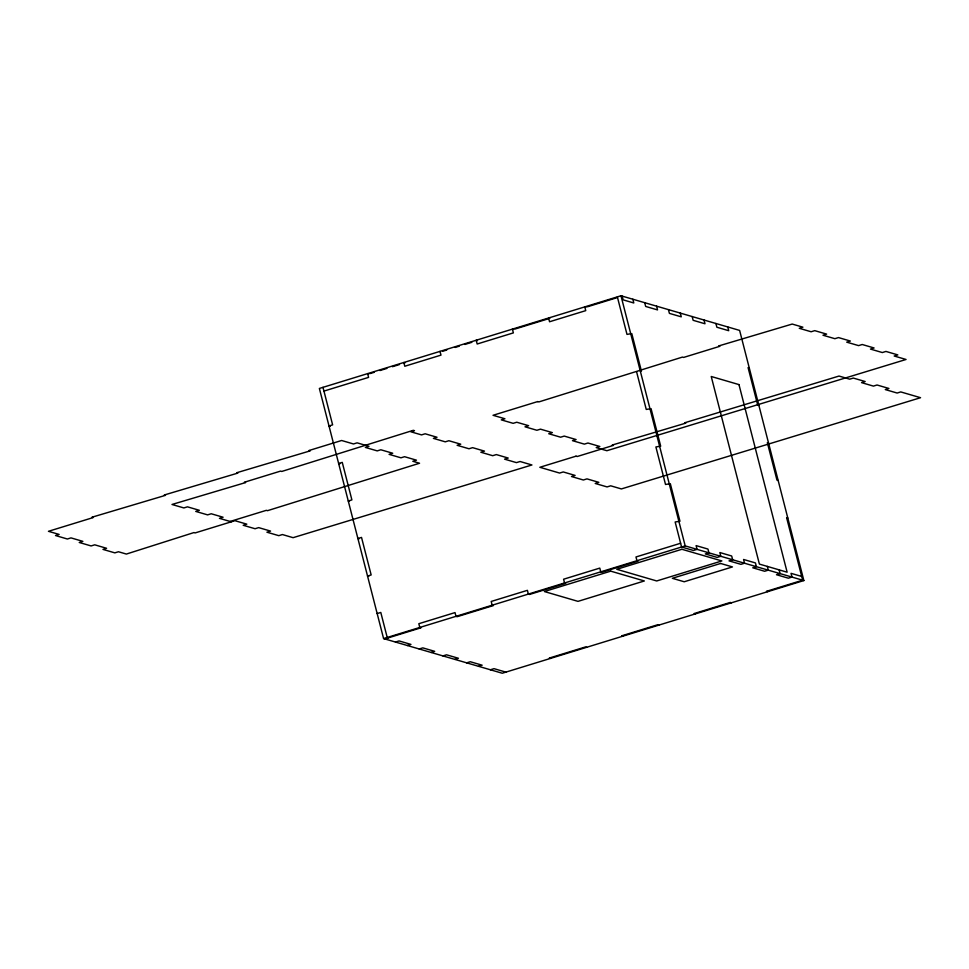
<?xml version="1.0" encoding="UTF-8"?>
<svg xmlns="http://www.w3.org/2000/svg" width="969" height="969" viewBox="0 0 969 969"><rect width="100%" height="100%" fill="white"/><g stroke="black" fill="none" stroke-linecap="round" stroke-linejoin="round"><path stroke-width="1.45" d="M620.972 295.763L319.37 388.448L383.591 638.583L502.257 673.237L803.858 580.552L739.626 330.417L620.972 295.763L685.192 545.898L803.858 580.552M370.206 373.537L374.385 372.253M379.945 370.546L386.91 368.402M392.481 366.694L399.434 364.562M442.591 351.299L446.77 350.015M455.115 347.447L459.294 346.163M464.866 344.455L471.818 342.311M514.975 329.048L548.381 318.777M587.384 306.798L617.12 297.653M323.949 391.088L368.595 377.377L367.626 373.622L368.814 373.973M230.137 521.455L266.33 510.336L267.517 510.675L419.541 463.243L412.818 461.28L416.44 460.166L404.57 456.702L400.96 457.816L389.09 454.352L392.711 453.238L380.841 449.773L377.22 450.888L365.361 447.424L368.971 446.309L357.113 442.845L353.491 443.959L341.621 440.495L309.05 450.5L310.237 450.851L236.666 472.751L237.853 473.09L164.282 494.989L165.469 495.341L91.898 517.24L93.085 517.591L48.45 531.303L59.133 534.428L55.512 535.53L67.37 539.006L70.991 537.892L82.862 541.356L79.24 542.47L91.11 545.935L94.732 544.82L106.59 548.284L102.968 549.399L114.839 552.863L118.46 551.749L126.37 554.062L193.945 532.575L195.132 532.926L234.946 520.692L246.804 524.156L243.195 525.271L255.053 528.735L258.675 527.62L270.545 531.085L266.923 532.199L278.793 535.663L282.403 534.549L293.086 537.674L531.933 464.975L520.074 461.51L516.453 462.625L504.583 459.161L508.204 458.046L496.334 454.582L492.712 455.696L480.854 452.232L484.476 451.118L472.606 447.654L468.984 448.768L457.126 445.292L460.735 444.19L448.877 440.725L445.255 441.828L433.385 438.363L437.007 437.249L425.149 433.785L421.527 434.899L410.844 431.786L414.466 430.672L413.278 430.321L281.761 471.455L280.574 471.104L244.382 482.235L245.569 482.574L171.998 504.474L183.868 507.938L187.477 506.835L199.348 510.3L195.726 511.402L207.596 514.878L211.218 513.764L223.076 517.228L219.454 518.342L231.325 521.807M377.171 613.571L380.793 612.456L387.212 637.469L388.399 637.82M680.613 543.258L635.979 556.969L636.936 560.724L638.123 561.075L601.931 572.194L600.744 571.843L599.787 568.1L563.595 579.22L564.552 582.975L565.739 583.314L529.546 594.445L528.359 594.094L527.402 590.339L491.21 601.458L492.167 605.213L493.354 605.564L457.162 616.684L455.975 616.345L455.018 612.59L418.826 623.709L419.783 627.464L420.97 627.803L384.778 638.934M383.591 638.583L685.192 545.898M395.461 642.047L399.083 640.933L410.941 644.409L407.331 645.511M419.189 648.976L422.811 647.873L434.681 651.338L431.06 652.452M442.918 655.916L446.539 654.802L458.41 658.266L454.788 659.38M466.658 662.844L470.268 661.73L482.138 665.194L478.516 666.309M490.387 669.773L494.008 668.658L505.866 672.123M585.966 307.234L584.779 306.882L585.748 310.637L549.556 321.756L548.587 318.002L549.774 318.353M749.267 367.929L748.08 367.59L757.71 405.103L758.897 405.454M513.582 329.472L512.395 329.133L513.364 332.888L477.172 344.007L476.203 340.252L477.39 340.603M640.243 370.8L641.43 371.151L631.788 333.627L626.991 334.39L617.35 296.877M768.526 442.978L767.339 442.627L776.981 480.152L778.168 480.491M405.006 362.842L403.819 362.503L404.788 366.246L440.98 355.126L440.011 351.372M787.797 518.015L786.61 517.664L802.671 580.201L766.479 591.32L767.666 591.671M330.187 426.324L329 425.972L332.621 424.858L322.992 387.346M801.702 576.446L791.019 573.333L791.988 577.076L788.366 578.19L776.496 574.726L780.118 573.612L779.161 569.869M339.828 463.836L338.641 463.497L342.263 462.383L351.892 499.895L348.271 501.009L349.458 501.361M731.474 602.791L730.287 602.452L694.095 613.571L695.282 613.922M659.09 625.041L657.903 624.69L621.71 635.821L622.897 636.161M359.087 538.873L357.9 538.534L361.522 537.42L371.163 574.944L367.542 576.046L368.729 576.398M586.705 647.28L585.518 646.941L549.326 658.06L550.513 658.411M727.767 326.953L728.724 330.708L716.866 327.231L715.897 323.489M704.027 320.024L704.996 323.767L693.126 320.303L692.169 316.548M767.291 566.405L768.26 570.147L764.638 571.262L752.768 567.798L756.389 566.683L755.432 562.928L743.562 559.464L744.519 563.219L740.91 564.333L729.039 560.869L732.661 559.755L731.692 556L719.834 552.536L720.791 556.291L717.169 557.405L705.311 553.941L708.933 552.827L707.964 549.072L696.093 545.608L697.062 549.362L693.441 550.477L681.582 547L675.151 521.988L679.959 521.225L670.33 483.713L665.521 484.476L655.892 446.951L660.688 446.188L651.059 408.664L646.25 409.439L636.621 371.914M680.299 313.084L681.268 316.839L669.397 313.375L668.44 309.62M656.57 306.156L657.539 309.91L645.669 306.446L644.7 302.691M632.842 299.227L633.799 302.982L623.128 299.857L622.159 296.102M537.674 401.578L493.039 415.289L504.897 418.753L501.288 419.868L513.146 423.332L516.768 422.23L528.638 425.694L525.016 426.796L536.887 430.272L540.496 429.158L552.366 432.622L548.745 433.737L560.615 437.201L564.237 436.086L576.095 439.551L572.473 440.665L584.343 444.129L587.965 443.015L599.823 446.479L596.214 447.593L606.885 450.718L906.051 359.475L894.193 356.011L897.815 354.908L885.945 351.432L882.323 352.546L870.465 349.082L874.074 347.968L862.216 344.504L858.595 345.618L846.724 342.154L850.346 341.04L838.488 337.575L834.866 338.69L822.996 335.226L826.618 334.111L814.747 330.647L811.126 331.761L799.268 328.297L802.889 327.183L792.206 324.058L718.635 345.957L719.822 346.308L683.629 357.428L682.442 357.089L538.861 401.917L537.674 401.578M576.034 456.169L539.842 467.288L559.622 473.066L563.243 471.951L575.101 475.416L571.492 476.53L583.35 479.994L586.972 478.88L598.842 482.344L595.22 483.458L607.078 486.922L610.7 485.808L621.383 488.933L920.55 397.702L900.77 391.924L897.149 393.039L885.291 389.574L888.912 388.46L877.042 384.996L873.42 386.11L861.562 382.634L865.172 381.532L853.314 378.067L849.692 379.17L839.009 376.057L684.611 422.799L685.798 423.138L612.226 445.037L613.413 445.389L577.221 456.508L576.034 456.169M610.736 571.153L544.384 591.538L577.996 601.361L644.349 580.964L610.736 571.153M681.91 549.278L616.768 569.3L656.716 580.964L721.857 560.942L681.91 549.278M720.597 563.461L672.341 578.299L684.199 581.763L732.455 566.926L720.597 563.461M738.972 384.596L711.234 376.493L759.393 564.091L787.131 572.194L738.972 384.596"/></g></svg>
